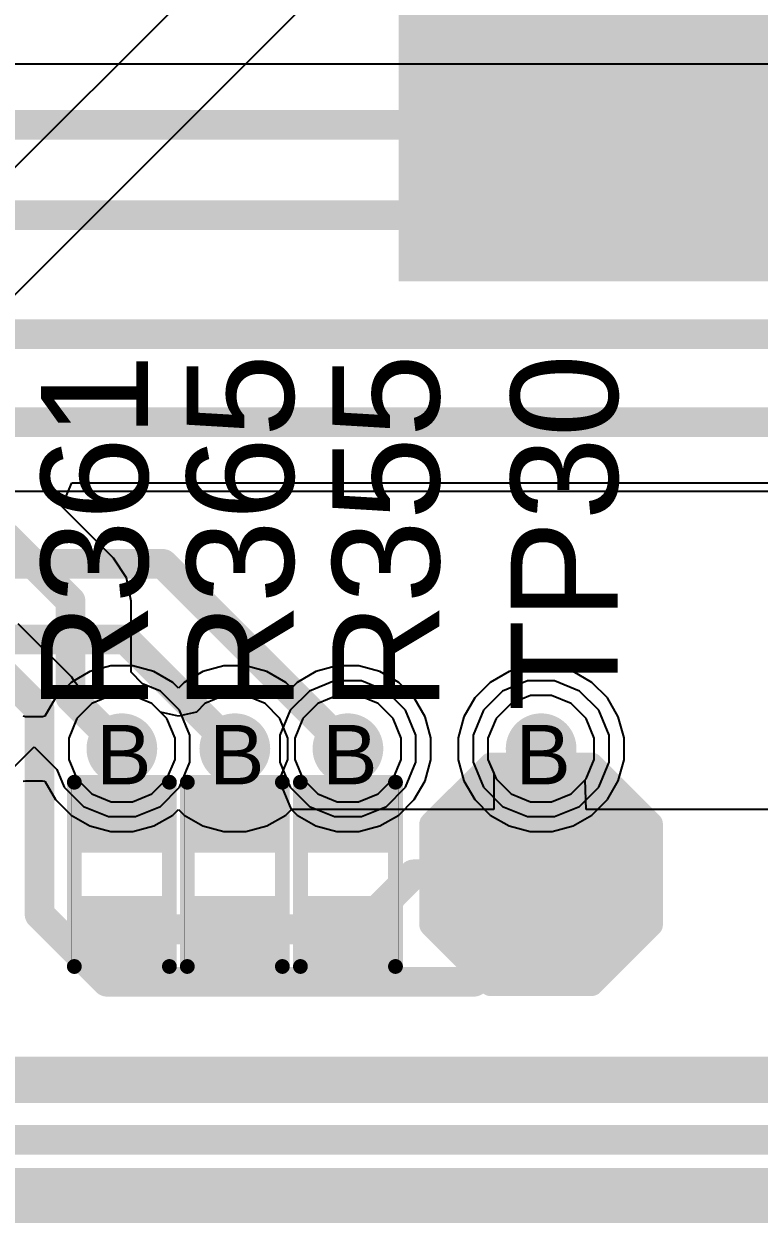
# Model space of a CAD drawing. Header units: inches. Extents: x 0 to 5379, y 0 to 5429.
# Drawn here: x 188.12 to 194.4, y 141.12 to 151.37 of the extents above; entities that cross this region are included whole.
import ezdxf

# ---------------------------------------------------------------- set-up
doc = ezdxf.new("R2010")
doc.units = ezdxf.units.IN
for name, color, linetype in [('Bottom Layer', 5, 'Continuous'), ('Bottom Solder', 6, 'Continuous'), ('Drill Drawing', 1, 'Continuous'), ('GND01', 16, 'Continuous'), ('GND02', 76, 'Continuous'), ('PWR', 156, 'Continuous'), ('SIG 01', 90, 'Continuous'), ('Top Layer', 1, 'Continuous'), ('Top Overlay', 2, 'Continuous'), ('Top Paste', 8, 'Continuous'), ('Top Solder', 216, 'Continuous'), ('Via Holes', 16, 'Continuous')]:
    doc.layers.add(name, color=color, linetype=linetype)
doc.styles.add('Arial', font='', dxfattribs={"height": 0.2})
doc.styles.get('Arial').set_extended_font_data('Arial')

# ---------------------------------------------------------------- blocks, each defined once
blk = doc.blocks.new('T__________169')
at = {"layer": 'Top Layer'}
blk.add_hatch(color=1, dxfattribs=at).paths.add_polyline_path([(0.381, 0.762), (-0.381, 0.762), (-0.762, 0.381), (-0.762, -0.381), (-0.381, -0.762), (0.381, -0.762), (0.762, -0.381), (0.762, 0.381)])
at = {"layer": 'Top Paste'}
blk.add_hatch(color=8, dxfattribs=at).paths.add_polyline_path([(0.381, 0.762), (-0.381, 0.762), (-0.762, 0.381), (-0.762, -0.381), (-0.381, -0.762), (0.381, -0.762), (0.762, -0.381), (0.762, 0.381)])
at = {"layer": 'Top Solder'}
blk.add_hatch(color=216, dxfattribs=at).paths.add_polyline_path([(0.432, 0.864), (-0.432, 0.864), (-0.864, 0.432), (-0.864, -0.432), (-0.432, -0.864), (0.432, -0.864), (0.864, -0.432), (0.864, 0.432)])
at = {"layer": 'Top Overlay'}
for points in [[(-0.432, 0.94, 0.2, 0.2, 0), (-0.94, 0.432, 0.2, 0.2, 0)], [(-0.432, 0.94, 0.2, 0.2, 0), (0.432, 0.94, 0.2, 0.2, 0)], [(0.432, 0.94, 0.2, 0.2, 0), (0.94, 0.432, 0.2, 0.2, 0)], [(-0.94, 0.432, 0.2, 0.2, 0), (-0.94, -0.432, 0.2, 0.2, 0)], [(0.94, 0.432, 0.2, 0.2, 0), (0.94, -0.432, 0.2, 0.2, 0)], [(-0.94, -0.432, 0.2, 0.2, 0), (-0.432, -0.94, 0.2, 0.2, 0)], [(0.94, -0.432, 0.2, 0.2, 0), (0.432, -0.94, 0.2, 0.2, 0)], [(-0.432, -0.94, 0.2, 0.2, 0), (0.432, -0.94, 0.2, 0.2, 0)]]:
    blk.add_lwpolyline(points, format="xyseb", dxfattribs=at)
for points in [[(-0.482, 0.94, 0.1, 0.1, 1), (-0.382, 0.94, 0.1, 0.1, 1)], [(-0.482, 0.94, 0.1, 0.1, 1), (-0.382, 0.94, 0.1, 0.1, 1)], [(0.382, 0.94, 0.1, 0.1, 1), (0.482, 0.94, 0.1, 0.1, 1)], [(0.382, 0.94, 0.1, 0.1, 1), (0.482, 0.94, 0.1, 0.1, 1)], [(-0.99, 0.432, 0.1, 0.1, 1), (-0.89, 0.432, 0.1, 0.1, 1)], [(-0.99, 0.432, 0.1, 0.1, 1), (-0.89, 0.432, 0.1, 0.1, 1)], [(0.89, 0.432, 0.1, 0.1, 1), (0.99, 0.432, 0.1, 0.1, 1)], [(0.89, 0.432, 0.1, 0.1, 1), (0.99, 0.432, 0.1, 0.1, 1)], [(-0.99, -0.432, 0.1, 0.1, 1), (-0.89, -0.432, 0.1, 0.1, 1)], [(-0.99, -0.432, 0.1, 0.1, 1), (-0.89, -0.432, 0.1, 0.1, 1)], [(0.89, -0.432, 0.1, 0.1, 1), (0.99, -0.432, 0.1, 0.1, 1)], [(0.89, -0.432, 0.1, 0.1, 1), (0.99, -0.432, 0.1, 0.1, 1)], [(-0.482, -0.94, 0.1, 0.1, 1), (-0.382, -0.94, 0.1, 0.1, 1)], [(-0.482, -0.94, 0.1, 0.1, 1), (-0.382, -0.94, 0.1, 0.1, 1)], [(0.382, -0.94, 0.1, 0.1, 1), (0.482, -0.94, 0.1, 0.1, 1)], [(0.382, -0.94, 0.1, 0.1, 1), (0.482, -0.94, 0.1, 0.1, 1)]]:
    blk.add_lwpolyline(points, format="xyseb", close=True, dxfattribs=at)
blk = doc.blocks.new('R___0402_405')
at = {"layer": 'Top Layer'}
for points in [[(-0.699, -0.318), (-0.699, 0.317), (-0.241, 0.317), (-0.241, -0.318)], [(0.241, -0.318), (0.241, 0.317), (0.699, 0.317), (0.699, -0.318)]]:
    blk.add_hatch(color=1, dxfattribs=at).paths.add_polyline_path(points)
at = {"layer": 'Top Paste'}
for points in [[(-0.699, -0.318), (-0.699, 0.317), (-0.241, 0.317), (-0.241, -0.318)], [(0.241, -0.318), (0.241, 0.317), (0.699, 0.317), (0.699, -0.318)]]:
    blk.add_hatch(color=8, dxfattribs=at).paths.add_polyline_path(points)
at = {"layer": 'Top Solder'}
for points in [[(-0.754, -0.373), (-0.754, 0.373), (-0.186, 0.373), (-0.186, -0.373)], [(0.186, -0.373), (0.186, 0.373), (0.754, 0.373), (0.754, -0.373)]]:
    blk.add_hatch(color=216, dxfattribs=at).paths.add_polyline_path(points)
at = {"layer": 'Top Overlay'}
for points in [[(0.787, 0.406, 0.127, 0.127, 0), (-0.787, 0.406, 0.127, 0.127, 0)], [(-0.787, -0.406, 0.127, 0.127, 0), (-0.787, 0.406, 0.127, 0.127, 0)], [(0.787, -0.406, 0.127, 0.127, 0), (0.787, 0.406, 0.127, 0.127, 0)], [(0.787, -0.406, 0.127, 0.127, 0), (-0.787, -0.406, 0.127, 0.127, 0)], [(0.813, -0.432, 0.00323, 0.00323, 0), (-0.813, -0.432, 0.00323, 0.00323, 0)]]:
    blk.add_lwpolyline(points, format="xyseb", dxfattribs=at)
for points in [[(-0.819, 0.406, 0.0635, 0.0635, 1), (-0.756, 0.406, 0.0635, 0.0635, 1)], [(-0.819, 0.406, 0.0635, 0.0635, 1), (-0.756, 0.406, 0.0635, 0.0635, 1)], [(0.756, 0.406, 0.0635, 0.0635, 1), (0.819, 0.406, 0.0635, 0.0635, 1)], [(0.756, 0.406, 0.0635, 0.0635, 1), (0.819, 0.406, 0.0635, 0.0635, 1)], [(-0.819, -0.406, 0.0635, 0.0635, 1), (-0.756, -0.406, 0.0635, 0.0635, 1)], [(-0.819, -0.406, 0.0635, 0.0635, 1), (-0.756, -0.406, 0.0635, 0.0635, 1)], [(0.756, -0.406, 0.0635, 0.0635, 1), (0.819, -0.406, 0.0635, 0.0635, 1)], [(0.756, -0.406, 0.0635, 0.0635, 1), (0.819, -0.406, 0.0635, 0.0635, 1)], [(-0.814, -0.432, 0.00161, 0.00161, 1), (-0.812, -0.432, 0.00161, 0.00161, 1)], [(0.812, -0.432, 0.00161, 0.00161, 1), (0.814, -0.432, 0.00161, 0.00161, 1)]]:
    blk.add_lwpolyline(points, format="xyseb", close=True, dxfattribs=at)
blk = doc.blocks.new('R___0402_409')
at = {"layer": 'Top Layer'}
for points in [[(-0.699, -0.318), (-0.699, 0.317), (-0.241, 0.317), (-0.241, -0.318)], [(0.241, -0.318), (0.241, 0.317), (0.699, 0.317), (0.699, -0.318)]]:
    blk.add_hatch(color=1, dxfattribs=at).paths.add_polyline_path(points)
at = {"layer": 'Top Paste'}
for points in [[(-0.699, -0.318), (-0.699, 0.317), (-0.241, 0.317), (-0.241, -0.318)], [(0.241, -0.318), (0.241, 0.317), (0.699, 0.317), (0.699, -0.318)]]:
    blk.add_hatch(color=8, dxfattribs=at).paths.add_polyline_path(points)
at = {"layer": 'Top Solder'}
for points in [[(-0.754, -0.373), (-0.754, 0.373), (-0.186, 0.373), (-0.186, -0.373)], [(0.186, -0.373), (0.186, 0.373), (0.754, 0.373), (0.754, -0.373)]]:
    blk.add_hatch(color=216, dxfattribs=at).paths.add_polyline_path(points)
at = {"layer": 'Top Overlay'}
for points in [[(0.787, 0.406, 0.127, 0.127, 0), (-0.787, 0.406, 0.127, 0.127, 0)], [(-0.787, -0.406, 0.127, 0.127, 0), (-0.787, 0.406, 0.127, 0.127, 0)], [(0.787, -0.406, 0.127, 0.127, 0), (0.787, 0.406, 0.127, 0.127, 0)], [(0.787, -0.406, 0.127, 0.127, 0), (-0.787, -0.406, 0.127, 0.127, 0)], [(0.813, -0.432, 0.00323, 0.00323, 0), (-0.813, -0.432, 0.00323, 0.00323, 0)]]:
    blk.add_lwpolyline(points, format="xyseb", dxfattribs=at)
for points in [[(-0.819, 0.406, 0.0635, 0.0635, 1), (-0.756, 0.406, 0.0635, 0.0635, 1)], [(-0.819, 0.406, 0.0635, 0.0635, 1), (-0.756, 0.406, 0.0635, 0.0635, 1)], [(0.756, 0.406, 0.0635, 0.0635, 1), (0.819, 0.406, 0.0635, 0.0635, 1)], [(0.756, 0.406, 0.0635, 0.0635, 1), (0.819, 0.406, 0.0635, 0.0635, 1)], [(-0.819, -0.406, 0.0635, 0.0635, 1), (-0.756, -0.406, 0.0635, 0.0635, 1)], [(-0.819, -0.406, 0.0635, 0.0635, 1), (-0.756, -0.406, 0.0635, 0.0635, 1)], [(0.756, -0.406, 0.0635, 0.0635, 1), (0.819, -0.406, 0.0635, 0.0635, 1)], [(0.756, -0.406, 0.0635, 0.0635, 1), (0.819, -0.406, 0.0635, 0.0635, 1)], [(-0.814, -0.432, 0.00161, 0.00161, 1), (-0.812, -0.432, 0.00161, 0.00161, 1)], [(0.812, -0.432, 0.00161, 0.00161, 1), (0.814, -0.432, 0.00161, 0.00161, 1)]]:
    blk.add_lwpolyline(points, format="xyseb", close=True, dxfattribs=at)
blk = doc.blocks.new('R___0402_415')
at = {"layer": 'Top Layer'}
for points in [[(-0.699, -0.318), (-0.699, 0.318), (-0.241, 0.318), (-0.241, -0.318)], [(0.241, -0.318), (0.241, 0.318), (0.699, 0.318), (0.699, -0.318)]]:
    blk.add_hatch(color=1, dxfattribs=at).paths.add_polyline_path(points)
at = {"layer": 'Top Paste'}
for points in [[(-0.699, -0.318), (-0.699, 0.318), (-0.241, 0.318), (-0.241, -0.318)], [(0.241, -0.318), (0.241, 0.318), (0.699, 0.318), (0.699, -0.318)]]:
    blk.add_hatch(color=8, dxfattribs=at).paths.add_polyline_path(points)
at = {"layer": 'Top Solder'}
for points in [[(-0.754, -0.373), (-0.754, 0.373), (-0.186, 0.373), (-0.186, -0.373)], [(0.186, -0.373), (0.186, 0.373), (0.754, 0.373), (0.754, -0.373)]]:
    blk.add_hatch(color=216, dxfattribs=at).paths.add_polyline_path(points)
at = {"layer": 'Top Overlay'}
for points in [[(-0.787, 0.406, 0.127, 0.127, 0), (0.787, 0.406, 0.127, 0.127, 0)], [(-0.787, 0.406, 0.127, 0.127, 0), (-0.787, -0.406, 0.127, 0.127, 0)], [(0.787, 0.406, 0.127, 0.127, 0), (0.787, -0.406, 0.127, 0.127, 0)], [(-0.787, -0.406, 0.127, 0.127, 0), (0.787, -0.406, 0.127, 0.127, 0)], [(-0.813, -0.432, 0.00323, 0.00323, 0), (0.813, -0.432, 0.00323, 0.00323, 0)]]:
    blk.add_lwpolyline(points, format="xyseb", dxfattribs=at)
for points in [[(-0.819, 0.406, 0.0635, 0.0635, 1), (-0.756, 0.406, 0.0635, 0.0635, 1)], [(-0.819, 0.406, 0.0635, 0.0635, 1), (-0.756, 0.406, 0.0635, 0.0635, 1)], [(0.756, 0.406, 0.0635, 0.0635, 1), (0.819, 0.406, 0.0635, 0.0635, 1)], [(0.756, 0.406, 0.0635, 0.0635, 1), (0.819, 0.406, 0.0635, 0.0635, 1)], [(-0.819, -0.406, 0.0635, 0.0635, 1), (-0.756, -0.406, 0.0635, 0.0635, 1)], [(-0.819, -0.406, 0.0635, 0.0635, 1), (-0.756, -0.406, 0.0635, 0.0635, 1)], [(0.756, -0.406, 0.0635, 0.0635, 1), (0.819, -0.406, 0.0635, 0.0635, 1)], [(0.756, -0.406, 0.0635, 0.0635, 1), (0.819, -0.406, 0.0635, 0.0635, 1)], [(-0.814, -0.432, 0.00161, 0.00161, 1), (-0.812, -0.432, 0.00161, 0.00161, 1)], [(0.812, -0.432, 0.00161, 0.00161, 1), (0.814, -0.432, 0.00161, 0.00161, 1)]]:
    blk.add_lwpolyline(points, format="xyseb", close=True, dxfattribs=at)

msp = doc.modelspace()

# ---------------------------------------------------------------- hatches: boundary and pattern name
at = {"layer": 'Bottom Layer'}
h = msp.add_hatch(color=5, dxfattribs=at)
edge = h.paths.add_edge_path()
edge.add_arc((188.956, 145.172), 0.2, 0, 360)
h = msp.add_hatch(color=5, dxfattribs=at)
edge = h.paths.add_edge_path()
edge.add_arc((189.921, 145.172), 0.2, 0, 360)
h = msp.add_hatch(color=5, dxfattribs=at)
edge = h.paths.add_edge_path()
edge.add_arc((190.887, 145.172), 0.2, 0, 360)
h = msp.add_hatch(color=5, dxfattribs=at)
edge = h.paths.add_edge_path()
edge.add_arc((192.537, 145.172), 0.2, 0, 360)
at = {"layer": 'Bottom Solder'}
msp.add_hatch(color=6, dxfattribs=at).paths.add_polyline_path([(191.321, 149.166), (306.197, 149.166), (306.197, 156.552), (191.321, 156.552)])
h = msp.add_hatch(color=6, dxfattribs=at)
edge = h.paths.add_edge_path()
edge.add_arc((188.956, 145.172), 0.302, 0, 360)
h = msp.add_hatch(color=6, dxfattribs=at)
edge = h.paths.add_edge_path()
edge.add_arc((189.921, 145.172), 0.302, 0, 360)
h = msp.add_hatch(color=6, dxfattribs=at)
edge = h.paths.add_edge_path()
edge.add_arc((190.887, 145.172), 0.302, 0, 360)
h = msp.add_hatch(color=6, dxfattribs=at)
edge = h.paths.add_edge_path()
edge.add_arc((192.537, 145.172), 0.302, 0, 360)
at = {"layer": 'GND01'}
h = msp.add_hatch(color=16, dxfattribs=at)
edge = h.paths.add_edge_path()
edge.add_arc((188.956, 145.172), 0.2, 0, 360)
h = msp.add_hatch(color=16, dxfattribs=at)
edge = h.paths.add_edge_path()
edge.add_arc((189.921, 145.172), 0.2, 0, 360)
h = msp.add_hatch(color=16, dxfattribs=at)
edge = h.paths.add_edge_path()
edge.add_arc((190.887, 145.172), 0.2, 0, 360)
h = msp.add_hatch(color=16, dxfattribs=at)
edge = h.paths.add_edge_path()
edge.add_arc((192.537, 145.172), 0.2, 0, 360)
at = {"layer": 'GND02'}
h = msp.add_hatch(color=76, dxfattribs=at)
edge = h.paths.add_edge_path()
edge.add_arc((188.956, 145.172), 0.2, 0, 360)
h = msp.add_hatch(color=76, dxfattribs=at)
edge = h.paths.add_edge_path()
edge.add_arc((189.921, 145.172), 0.2, 0, 360)
h = msp.add_hatch(color=76, dxfattribs=at)
edge = h.paths.add_edge_path()
edge.add_arc((190.887, 145.172), 0.2, 0, 360)
h = msp.add_hatch(color=76, dxfattribs=at)
edge = h.paths.add_edge_path()
edge.add_arc((192.537, 145.172), 0.2, 0, 360)
at = {"layer": 'PWR'}
h = msp.add_hatch(color=156, dxfattribs=at)
edge = h.paths.add_edge_path()
edge.add_arc((188.956, 145.172), 0.2, 0, 360)
h = msp.add_hatch(color=156, dxfattribs=at)
edge = h.paths.add_edge_path()
edge.add_arc((189.921, 145.172), 0.2, 0, 360)
h = msp.add_hatch(color=156, dxfattribs=at)
edge = h.paths.add_edge_path()
edge.add_arc((190.887, 145.172), 0.2, 0, 360)
h = msp.add_hatch(color=156, dxfattribs=at)
edge = h.paths.add_edge_path()
edge.add_arc((192.537, 145.172), 0.2, 0, 360)
at = {"layer": 'SIG 01'}
h = msp.add_hatch(color=90, dxfattribs=at)
edge = h.paths.add_edge_path()
edge.add_arc((188.956, 145.172), 0.2, 0, 360)
h = msp.add_hatch(color=90, dxfattribs=at)
edge = h.paths.add_edge_path()
edge.add_arc((189.921, 145.172), 0.2, 0, 360)
h = msp.add_hatch(color=90, dxfattribs=at)
edge = h.paths.add_edge_path()
edge.add_arc((190.887, 145.172), 0.2, 0, 360)
h = msp.add_hatch(color=90, dxfattribs=at)
edge = h.paths.add_edge_path()
edge.add_arc((192.537, 145.172), 0.2, 0, 360)
at = {"layer": 'Top Layer'}
h = msp.add_hatch(color=1, dxfattribs=at)
edge = h.paths.add_edge_path()
edge.add_arc((188.956, 145.172), 0.2, 0, 360)
h = msp.add_hatch(color=1, dxfattribs=at)
edge = h.paths.add_edge_path()
edge.add_arc((189.921, 145.172), 0.2, 0, 360)
h = msp.add_hatch(color=1, dxfattribs=at)
edge = h.paths.add_edge_path()
edge.add_arc((190.887, 145.172), 0.2, 0, 360)
h = msp.add_hatch(color=1, dxfattribs=at)
edge = h.paths.add_edge_path()
edge.add_arc((192.537, 145.172), 0.2, 0, 360)
at = {"layer": 'Top Solder'}
h = msp.add_hatch(color=216, dxfattribs=at)
edge = h.paths.add_edge_path()
edge.add_arc((188.956, 145.172), 0.302, 0, 360)
h = msp.add_hatch(color=216, dxfattribs=at)
edge = h.paths.add_edge_path()
edge.add_arc((189.921, 145.172), 0.302, 0, 360)
h = msp.add_hatch(color=216, dxfattribs=at)
edge = h.paths.add_edge_path()
edge.add_arc((190.887, 145.172), 0.302, 0, 360)
h = msp.add_hatch(color=216, dxfattribs=at)
edge = h.paths.add_edge_path()
edge.add_arc((192.537, 145.172), 0.302, 0, 360)
at = {"layer": 'Via Holes'}
h = msp.add_hatch(color=7, dxfattribs=at)
edge = h.paths.add_edge_path()
edge.add_arc((188.956, 145.172), 0.1, 0, 360)
h = msp.add_hatch(color=7, dxfattribs=at)
edge = h.paths.add_edge_path()
edge.add_arc((189.921, 145.172), 0.1, 0, 360)
h = msp.add_hatch(color=7, dxfattribs=at)
edge = h.paths.add_edge_path()
edge.add_arc((190.887, 145.172), 0.1, 0, 360)
h = msp.add_hatch(color=7, dxfattribs=at)
edge = h.paths.add_edge_path()
edge.add_arc((192.537, 145.172), 0.1, 0, 360)

# ---------------------------------------------------------------- linework, layer by layer
at = {"layer": 'Bottom Layer'}
for p, q in [((189.96, 152.058), (185.664, 147.762)), ((185.982, 146.993), (190.729, 151.74)), ((188.683, 145.831), (188.522, 145.738)), ((188.863, 145.88), (188.683, 145.831)), ((189.049, 145.88), (188.863, 145.88)), ((189.23, 145.831), (189.049, 145.88)), ((189.391, 145.738), (189.23, 145.831)), ((189.648, 145.831), (189.487, 145.738)), ((189.828, 145.88), (189.648, 145.831)), ((190.015, 145.88), (189.828, 145.88)), ((190.195, 145.831), (190.015, 145.88)), ((190.356, 145.738), (190.195, 145.831)), ((190.613, 145.831), (190.452, 145.738)), ((190.793, 145.88), (190.613, 145.831)), ((190.98, 145.88), (190.793, 145.88)), ((191.16, 145.831), (190.98, 145.88)), ((191.321, 145.738), (191.16, 145.831)), ((192.263, 145.831), (192.102, 145.738)), ((192.443, 145.88), (192.263, 145.831)), ((192.63, 145.88), (192.443, 145.88)), ((192.81, 145.831), (192.63, 145.88)), ((192.971, 145.738), (192.81, 145.831)), ((188.522, 145.738), (188.39, 145.606)), ((189.439, 145.69), (189.391, 145.738)), ((189.487, 145.738), (189.439, 145.69)), ((190.404, 145.69), (190.356, 145.738)), ((190.452, 145.738), (190.404, 145.69)), ((191.453, 145.606), (191.321, 145.738)), ((192.102, 145.738), (191.97, 145.606)), ((193.103, 145.606), (192.971, 145.738)), ((188.39, 145.606), (188.299, 145.45)), ((191.546, 145.445), (191.453, 145.606)), ((191.97, 145.606), (191.877, 145.445)), ((193.196, 145.445), (193.103, 145.606)), ((188.134, 145.445), (188.114, 145.45)), ((188.279, 145.445), (188.134, 145.445)), ((188.299, 145.45), (188.279, 145.445)), ((191.595, 145.265), (191.546, 145.445)), ((191.877, 145.445), (191.829, 145.265)), ((193.245, 145.265), (193.196, 145.445)), ((191.595, 145.078), (191.595, 145.265)), ((191.829, 145.265), (191.829, 145.078)), ((193.245, 145.078), (193.245, 145.265)), ((191.546, 144.898), (191.595, 145.078)), ((191.829, 145.078), (191.877, 144.898)), ((193.196, 144.898), (193.245, 145.078)), ((188.114, 144.894), (188.134, 144.898)), ((188.134, 144.898), (188.279, 144.898)), ((188.279, 144.898), (188.299, 144.894)), ((188.299, 144.894), (188.39, 144.737)), ((191.453, 144.737), (191.546, 144.898)), ((191.877, 144.898), (191.97, 144.737)), ((193.103, 144.737), (193.196, 144.898)), ((188.39, 144.737), (188.522, 144.605)), ((191.321, 144.605), (191.453, 144.737)), ((191.97, 144.737), (192.102, 144.605)), ((192.971, 144.605), (193.103, 144.737)), ((188.522, 144.605), (188.683, 144.512)), ((189.23, 144.512), (189.391, 144.605)), ((189.391, 144.605), (189.439, 144.653)), ((189.439, 144.653), (189.487, 144.605)), ((189.487, 144.605), (189.648, 144.512)), ((190.195, 144.512), (190.356, 144.605)), ((190.356, 144.605), (190.404, 144.653)), ((190.404, 144.653), (190.452, 144.605)), ((190.452, 144.605), (190.613, 144.512)), ((191.16, 144.512), (191.321, 144.605)), ((192.102, 144.605), (192.263, 144.512)), ((192.81, 144.512), (192.971, 144.605)), ((188.683, 144.512), (188.863, 144.464)), ((189.049, 144.464), (189.23, 144.512)), ((189.648, 144.512), (189.828, 144.464)), ((190.015, 144.464), (190.195, 144.512)), ((190.613, 144.512), (190.793, 144.464)), ((190.98, 144.464), (191.16, 144.512)), ((192.263, 144.512), (192.443, 144.464)), ((192.63, 144.464), (192.81, 144.512)), ((188.863, 144.464), (189.049, 144.464)), ((189.828, 144.464), (190.015, 144.464)), ((190.793, 144.464), (190.98, 144.464)), ((192.443, 144.464), (192.63, 144.464))]:
    msp.add_line(p, q, dxfattribs=at)
at = {"layer": 'GND01'}
for p, q in [((188.699, 145.557), (188.571, 145.429)), ((188.866, 145.626), (188.699, 145.557)), ((189.047, 145.626), (188.866, 145.626)), ((189.213, 145.557), (189.047, 145.626)), ((189.341, 145.429), (189.213, 145.557)), ((190.63, 145.557), (190.502, 145.429)), ((190.796, 145.626), (190.63, 145.557)), ((190.977, 145.626), (190.796, 145.626)), ((191.144, 145.557), (190.977, 145.626)), ((191.272, 145.429), (191.144, 145.557)), ((192.28, 145.557), (192.152, 145.429)), ((192.446, 145.626), (192.28, 145.557)), ((192.627, 145.626), (192.446, 145.626)), ((192.794, 145.557), (192.627, 145.626)), ((192.922, 145.429), (192.794, 145.557)), ((188.571, 145.429), (188.502, 145.262)), ((189.41, 145.262), (189.341, 145.429)), ((190.502, 145.429), (190.433, 145.262)), ((191.341, 145.262), (191.272, 145.429)), ((192.152, 145.429), (192.083, 145.262)), ((192.991, 145.262), (192.922, 145.429)), ((188.502, 145.262), (188.502, 145.081)), ((189.41, 145.081), (189.41, 145.262)), ((190.433, 145.262), (190.433, 145.081)), ((191.341, 145.081), (191.341, 145.262)), ((192.083, 145.262), (192.083, 145.081)), ((192.991, 145.081), (192.991, 145.262)), ((188.502, 145.081), (188.571, 144.914)), ((189.341, 144.914), (189.41, 145.081)), ((190.433, 145.081), (190.502, 144.914)), ((191.272, 144.914), (191.341, 145.081)), ((192.083, 145.081), (192.152, 144.914)), ((192.922, 144.914), (192.991, 145.081)), ((188.571, 144.914), (188.699, 144.787)), ((189.213, 144.787), (189.341, 144.914)), ((190.502, 144.914), (190.63, 144.787)), ((191.144, 144.787), (191.272, 144.914)), ((192.152, 144.914), (192.28, 144.787)), ((192.794, 144.787), (192.922, 144.914)), ((188.699, 144.787), (188.866, 144.718)), ((188.866, 144.718), (189.047, 144.718)), ((189.047, 144.718), (189.213, 144.787)), ((190.63, 144.787), (190.796, 144.718)), ((190.796, 144.718), (190.977, 144.718)), ((190.977, 144.718), (191.144, 144.787)), ((192.28, 144.787), (192.446, 144.718)), ((192.446, 144.718), (192.627, 144.718)), ((192.627, 144.718), (192.794, 144.787))]:
    msp.add_line(p, q, dxfattribs=at)
at = {"layer": 'GND02'}
for p, q in [((188.699, 145.557), (188.571, 145.429)), ((188.866, 145.626), (188.699, 145.557)), ((189.047, 145.626), (188.866, 145.626)), ((189.213, 145.557), (189.047, 145.626)), ((189.341, 145.429), (189.213, 145.557)), ((190.63, 145.557), (190.502, 145.429)), ((190.796, 145.626), (190.63, 145.557)), ((190.977, 145.626), (190.796, 145.626)), ((191.144, 145.557), (190.977, 145.626)), ((191.272, 145.429), (191.144, 145.557)), ((192.28, 145.557), (192.152, 145.429)), ((192.446, 145.626), (192.28, 145.557)), ((192.627, 145.626), (192.446, 145.626)), ((192.794, 145.557), (192.627, 145.626)), ((192.922, 145.429), (192.794, 145.557)), ((188.571, 145.429), (188.502, 145.262)), ((189.41, 145.262), (189.341, 145.429)), ((190.502, 145.429), (190.433, 145.262)), ((191.341, 145.262), (191.272, 145.429)), ((192.152, 145.429), (192.083, 145.262)), ((192.991, 145.262), (192.922, 145.429)), ((188.502, 145.262), (188.502, 145.081)), ((189.41, 145.081), (189.41, 145.262)), ((190.433, 145.262), (190.433, 145.081)), ((191.341, 145.081), (191.341, 145.262)), ((192.083, 145.262), (192.083, 145.081)), ((192.991, 145.081), (192.991, 145.262)), ((188.502, 145.081), (188.571, 144.914)), ((189.341, 144.914), (189.41, 145.081)), ((190.433, 145.081), (190.502, 144.914)), ((191.272, 144.914), (191.341, 145.081)), ((192.083, 145.081), (192.152, 144.914)), ((192.922, 144.914), (192.991, 145.081)), ((188.571, 144.914), (188.699, 144.787)), ((189.213, 144.787), (189.341, 144.914)), ((190.502, 144.914), (190.63, 144.787)), ((191.144, 144.787), (191.272, 144.914)), ((192.152, 144.914), (192.28, 144.787)), ((192.794, 144.787), (192.922, 144.914)), ((188.699, 144.787), (188.866, 144.718)), ((188.866, 144.718), (189.047, 144.718)), ((189.047, 144.718), (189.213, 144.787)), ((190.63, 144.787), (190.796, 144.718)), ((190.796, 144.718), (190.977, 144.718)), ((190.977, 144.718), (191.144, 144.787)), ((192.28, 144.787), (192.446, 144.718)), ((192.446, 144.718), (192.627, 144.718)), ((192.627, 144.718), (192.794, 144.787))]:
    msp.add_line(p, q, dxfattribs=at)
at = {"layer": 'PWR'}
for p, q in [((188.528, 145.782), (188.071, 146.239)), ((188.55, 145.749), (188.528, 145.782)), ((188.623, 145.654), (188.55, 145.749)), ((188.813, 145.627), (188.623, 145.654)), ((188.866, 145.626), (188.813, 145.627)), ((189.047, 145.626), (188.866, 145.626)), ((189.213, 145.557), (189.047, 145.626)), ((189.285, 145.485), (189.213, 145.557)), ((189.664, 145.557), (189.593, 145.485)), ((189.831, 145.626), (189.664, 145.557)), ((190.012, 145.626), (189.831, 145.626)), ((190.179, 145.557), (190.012, 145.626)), ((190.306, 145.429), (190.179, 145.557)), ((192.28, 145.557), (192.152, 145.429)), ((192.446, 145.626), (192.28, 145.557)), ((192.627, 145.626), (192.446, 145.626)), ((192.794, 145.557), (192.627, 145.626)), ((192.922, 145.429), (192.794, 145.557)), ((189.439, 145.451), (189.285, 145.485)), ((189.593, 145.485), (189.439, 145.451)), ((190.375, 145.262), (190.306, 145.429)), ((192.152, 145.429), (192.083, 145.262)), ((192.991, 145.262), (192.922, 145.429)), ((190.375, 145.081), (190.375, 145.262)), ((192.083, 145.262), (192.083, 145.081)), ((192.991, 145.081), (192.991, 145.262)), ((190.306, 144.914), (190.375, 145.081)), ((192.083, 145.081), (192.132, 144.962)), ((192.922, 144.914), (192.991, 145.081)), ((190.299, 144.907), (190.306, 144.914)), ((192.132, 144.962), (192.132, 144.653)), ((192.914, 144.907), (192.922, 144.914)), ((190.404, 144.653), (190.299, 144.907)), ((192.921, 144.653), (192.914, 144.907)), ((192.132, 144.653), (190.404, 144.653)), ((196.88, 144.653), (192.921, 144.653))]:
    msp.add_line(p, q, dxfattribs=at)
for points in [[(187.796, 145.964, 0.254, 0.254, 0), (188.253, 145.507, 0.254, 0.254, 0)], [(188.253, 143.755, 0.254, 0.254, 0), (188.253, 145.507, 0.254, 0.254, 0)], [(192.521, 143.736, 0.254, 0.254, 0), (192.521, 145.172, 0.254, 0.254, 0)], [(188.253, 143.755, 0.254, 0.254, 0), (188.829, 143.18, 0.254, 0.254, 0)], [(191.965, 143.18, 0.254, 0.254, 0), (192.521, 143.736, 0.254, 0.254, 0)], [(188.829, 143.18, 0.254, 0.254, 0), (191.965, 143.18, 0.254, 0.254, 0)], [(187.087, 142.414, 0.254, 0.254, 0), (214.392, 142.414, 0.254, 0.254, 0)], [(186.53, 141.83, 0.254, 0.254, 0), (214.701, 141.83, 0.254, 0.254, 0)], [(186.164, 141.245, 0.254, 0.254, 0), (215.042, 141.245, 0.254, 0.254, 0)]]:
    msp.add_lwpolyline(points, format="xyseb", dxfattribs=at)
for points in [[(188.19, 145.507, 0.127, 0.127, 1), (188.317, 145.507, 0.127, 0.127, 1)], [(188.19, 145.507, 0.127, 0.127, 1), (188.317, 145.507, 0.127, 0.127, 1)], [(192.457, 145.172, 0.127, 0.127, 1), (192.584, 145.172, 0.127, 0.127, 1)], [(188.19, 143.755, 0.127, 0.127, 1), (188.317, 143.755, 0.127, 0.127, 1)], [(188.19, 143.755, 0.127, 0.127, 1), (188.317, 143.755, 0.127, 0.127, 1)], [(192.457, 143.736, 0.127, 0.127, 1), (192.584, 143.736, 0.127, 0.127, 1)], [(192.457, 143.736, 0.127, 0.127, 1), (192.584, 143.736, 0.127, 0.127, 1)], [(188.765, 143.18, 0.127, 0.127, 1), (188.892, 143.18, 0.127, 0.127, 1)], [(188.765, 143.18, 0.127, 0.127, 1), (188.892, 143.18, 0.127, 0.127, 1)], [(191.901, 143.18, 0.127, 0.127, 1), (192.028, 143.18, 0.127, 0.127, 1)], [(191.901, 143.18, 0.127, 0.127, 1), (192.028, 143.18, 0.127, 0.127, 1)]]:
    msp.add_lwpolyline(points, format="xyseb", close=True, dxfattribs=at)
at = {"layer": 'SIG 01'}
for p, q in [((209.047, 151.022), (146.179, 151.022)), ((188.444, 147.241), (188.528, 147.444)), ((188.528, 147.444), (197.905, 147.444)), ((188.884, 146.801), (188.444, 147.241)), ((188.996, 146.633), (188.884, 146.801)), ((189.036, 146.434), (188.996, 146.633)), ((189.036, 145.825), (189.036, 146.434)), ((189.133, 145.727), (189.036, 145.825)), ((190.771, 145.753), (190.558, 145.664)), ((191.002, 145.753), (190.771, 145.753)), ((191.216, 145.664), (191.002, 145.753)), ((192.421, 145.753), (192.208, 145.664)), ((192.652, 145.753), (192.421, 145.753)), ((192.866, 145.664), (192.652, 145.753)), ((189.285, 145.664), (189.133, 145.727)), ((189.449, 145.501), (189.285, 145.664)), ((190.558, 145.664), (190.394, 145.501)), ((191.379, 145.501), (191.216, 145.664)), ((192.208, 145.664), (192.044, 145.501)), ((193.029, 145.501), (192.866, 145.664)), ((189.537, 145.287), (189.449, 145.501)), ((190.394, 145.501), (190.306, 145.287)), ((191.468, 145.287), (191.379, 145.501)), ((192.044, 145.501), (191.956, 145.287)), ((193.118, 145.287), (193.029, 145.501)), ((189.537, 145.056), (189.537, 145.287)), ((190.306, 145.287), (190.306, 145.056)), ((191.468, 145.056), (191.468, 145.287)), ((191.956, 145.287), (191.956, 145.056)), ((193.118, 145.056), (193.118, 145.287)), ((188.012, 144.995), (188.206, 145.189)), ((188.206, 145.189), (188.401, 144.995)), ((189.449, 144.843), (189.537, 145.056)), ((190.306, 145.056), (190.394, 144.843)), ((191.379, 144.843), (191.468, 145.056)), ((191.956, 145.056), (192.044, 144.843)), ((193.029, 144.843), (193.118, 145.056)), ((188.401, 144.995), (188.464, 144.843)), ((188.464, 144.843), (188.627, 144.679)), ((189.285, 144.679), (189.449, 144.843)), ((190.394, 144.843), (190.558, 144.679)), ((191.216, 144.679), (191.379, 144.843)), ((192.044, 144.843), (192.208, 144.679)), ((192.866, 144.679), (193.029, 144.843)), ((188.627, 144.679), (188.841, 144.591)), ((189.072, 144.591), (189.285, 144.679)), ((190.558, 144.679), (190.771, 144.591)), ((191.002, 144.591), (191.216, 144.679)), ((192.208, 144.679), (192.421, 144.591)), ((192.652, 144.591), (192.866, 144.679)), ((188.841, 144.591), (189.072, 144.591)), ((190.771, 144.591), (191.002, 144.591)), ((192.421, 144.591), (192.652, 144.591))]:
    msp.add_line(p, q, dxfattribs=at)
for points in [[(145.964, 150.504, 0.254, 0.254, 0), (209.047, 150.504, 0.254, 0.254, 0)], [(145.634, 149.733, 0.254, 0.254, 0), (208.938, 149.733, 0.254, 0.254, 0)], [(144.597, 148.714, 0.254, 0.254, 0), (198.308, 148.714, 0.254, 0.254, 0)], [(144.504, 147.962, 0.254, 0.254, 0), (198.12, 147.962, 0.254, 0.254, 0)], [(187.959, 146.993, 0.254, 0.254, 0), (188.518, 146.434, 0.254, 0.254, 0)], [(188.518, 145.61, 0.254, 0.254, 0), (188.518, 146.434, 0.254, 0.254, 0)], [(188.518, 145.61, 0.254, 0.254, 0), (188.956, 145.172, 0.254, 0.254, 0)]]:
    msp.add_lwpolyline(points, format="xyseb", dxfattribs=at)
for points in [[(188.454, 146.434, 0.127, 0.127, 1), (188.581, 146.434, 0.127, 0.127, 1)], [(188.454, 146.434, 0.127, 0.127, 1), (188.581, 146.434, 0.127, 0.127, 1)], [(188.454, 145.61, 0.127, 0.127, 1), (188.581, 145.61, 0.127, 0.127, 1)], [(188.454, 145.61, 0.127, 0.127, 1), (188.581, 145.61, 0.127, 0.127, 1)], [(188.893, 145.172, 0.127, 0.127, 1), (189.02, 145.172, 0.127, 0.127, 1)]]:
    msp.add_lwpolyline(points, format="xyseb", close=True, dxfattribs=at)
at = {"layer": 'Top Layer'}
for p, q in [((301.981, 147.371), (0.381, 147.371)), ((217.347, 147.371), (184.743, 147.371))]:
    msp.add_line(p, q, dxfattribs=at)
for points in [[(178.053, 146.751, 0.254, 0.254, 0), (189.308, 146.751, 0.254, 0.254, 0)], [(189.308, 146.751, 0.254, 0.254, 0), (190.887, 145.172, 0.254, 0.254, 0)], [(177.695, 146.106, 0.254, 0.254, 0), (188.987, 146.106, 0.254, 0.254, 0)], [(188.987, 146.106, 0.254, 0.254, 0), (189.921, 145.172, 0.254, 0.254, 0)], [(188.956, 144.568, 0.254, 0.254, 0), (188.956, 145.172, 0.254, 0.254, 0)], [(189.921, 144.568, 0.254, 0.254, 0), (189.921, 145.172, 0.254, 0.254, 0)], [(190.887, 144.568, 0.254, 0.254, 0), (190.887, 145.172, 0.254, 0.254, 0)], [(192.537, 144.098, 0.254, 0.254, 0), (192.537, 145.172, 0.254, 0.254, 0)], [(190.976, 143.628, 0.254, 0.254, 0), (191.445, 144.098, 0.254, 0.254, 0)], [(191.445, 144.098, 0.254, 0.254, 0), (192.537, 144.098, 0.254, 0.254, 0)], [(188.956, 143.628, 0.254, 0.254, 0), (189.921, 143.628, 0.254, 0.254, 0)], [(189.921, 143.628, 0.254, 0.254, 0), (190.976, 143.628, 0.254, 0.254, 0)], [(179.686, 142.271, 0.254, 0.254, 0), (204.012, 142.271, 0.254, 0.254, 0)], [(179.214, 141.46, 0.254, 0.254, 0), (200.77, 141.46, 0.254, 0.254, 0)]]:
    msp.add_lwpolyline(points, format="xyseb", dxfattribs=at)
for points in [[(189.244, 146.751, 0.127, 0.127, 1), (189.371, 146.751, 0.127, 0.127, 1)], [(189.244, 146.751, 0.127, 0.127, 1), (189.371, 146.751, 0.127, 0.127, 1)], [(188.923, 146.106, 0.127, 0.127, 1), (189.05, 146.106, 0.127, 0.127, 1)], [(188.923, 146.106, 0.127, 0.127, 1), (189.05, 146.106, 0.127, 0.127, 1)], [(188.893, 145.172, 0.127, 0.127, 1), (189.02, 145.172, 0.127, 0.127, 1)], [(189.858, 145.172, 0.127, 0.127, 1), (189.985, 145.172, 0.127, 0.127, 1)], [(189.858, 145.172, 0.127, 0.127, 1), (189.985, 145.172, 0.127, 0.127, 1)], [(190.823, 145.172, 0.127, 0.127, 1), (190.95, 145.172, 0.127, 0.127, 1)], [(190.823, 145.172, 0.127, 0.127, 1), (190.95, 145.172, 0.127, 0.127, 1)], [(192.473, 145.172, 0.127, 0.127, 1), (192.6, 145.172, 0.127, 0.127, 1)], [(188.893, 144.568, 0.127, 0.127, 1), (189.02, 144.568, 0.127, 0.127, 1)], [(189.858, 144.568, 0.127, 0.127, 1), (189.985, 144.568, 0.127, 0.127, 1)], [(190.823, 144.568, 0.127, 0.127, 1), (190.95, 144.568, 0.127, 0.127, 1)], [(191.382, 144.098, 0.127, 0.127, 1), (191.509, 144.098, 0.127, 0.127, 1)], [(191.382, 144.098, 0.127, 0.127, 1), (191.509, 144.098, 0.127, 0.127, 1)], [(192.473, 144.098, 0.127, 0.127, 1), (192.6, 144.098, 0.127, 0.127, 1)], [(192.473, 144.098, 0.127, 0.127, 1), (192.6, 144.098, 0.127, 0.127, 1)], [(188.893, 143.628, 0.127, 0.127, 1), (189.02, 143.628, 0.127, 0.127, 1)], [(189.858, 143.628, 0.127, 0.127, 1), (189.985, 143.628, 0.127, 0.127, 1)], [(189.858, 143.628, 0.127, 0.127, 1), (189.985, 143.628, 0.127, 0.127, 1)], [(190.912, 143.628, 0.127, 0.127, 1), (191.039, 143.628, 0.127, 0.127, 1)], [(190.912, 143.628, 0.127, 0.127, 1), (191.039, 143.628, 0.127, 0.127, 1)]]:
    msp.add_lwpolyline(points, format="xyseb", close=True, dxfattribs=at)

# ---------------------------------------------------------------- block references
for name, p, rotation in [('T__________169', (192.537, 144.098), 90), ('R___0402_409', (188.956, 144.098), 270), ('R___0402_405', (189.921, 144.098), 270), ('R___0402_415', (190.887, 144.098), 90)]:
    msp.add_blockref(name, p, dxfattribs=dict(rotation=rotation))

# ---------------------------------------------------------------- texts
at = {"layer": 'Drill Drawing', "style": 'Arial'}
for p in [(188.736, 144.867), (189.701, 144.867), (190.667, 144.867), (192.317, 144.867)]:
    msp.add_text('B', height=0.508, dxfattribs=at).set_placement(p)
at = {"layer": 'Top Overlay', "style": 'Arial'}
for s, p in [('R361', (189.179, 145.492)), ('R365', (190.424, 145.492)), ('R355', (191.668, 145.492)), ('TP30', (193.192, 145.492))]:
    msp.add_text(s, height=0.9144, rotation=90, dxfattribs=at).set_placement(p)

doc.saveas('drawing.dxf')
